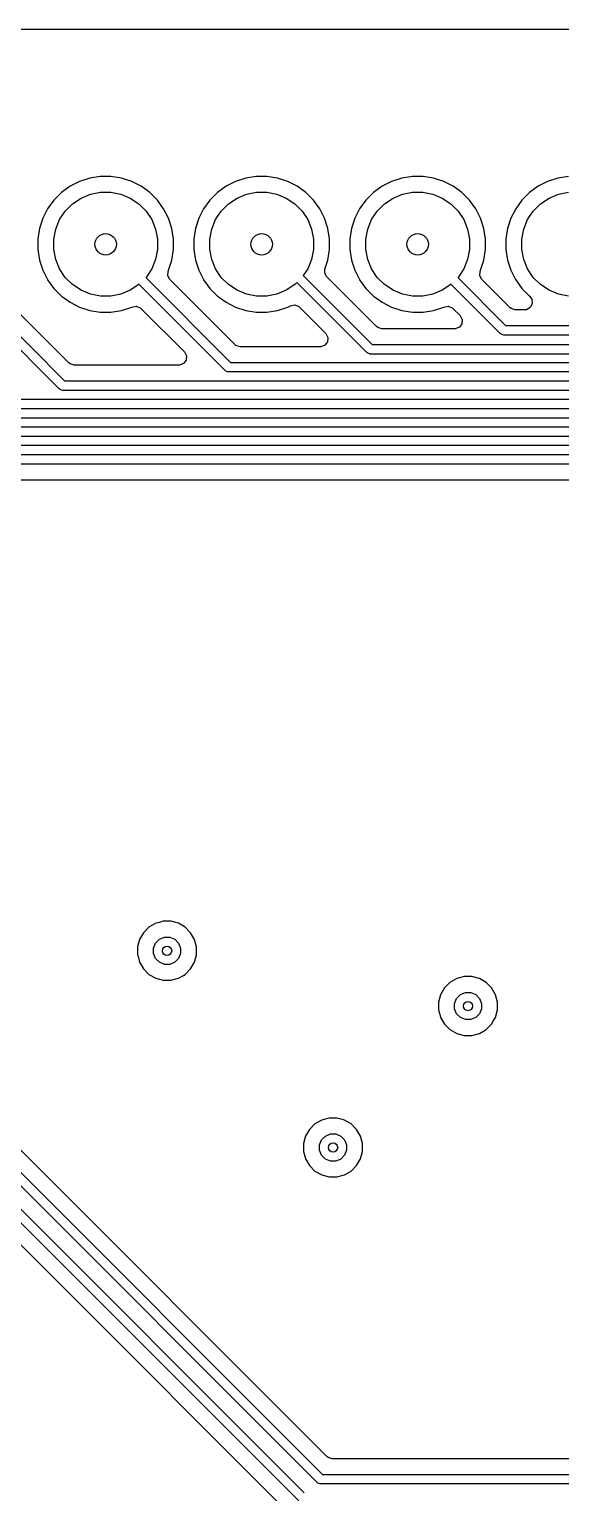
# Model space of a CAD drawing. Extents: x 2.09 to 4.51, y -4.8 to -2.93.
# Drawn here: x 2.648 to 2.989, y -3.871 to -2.933 of the extents above; entities that cross this region are included whole.
import ezdxf

# ---------------------------------------------------------------- set-up
doc = ezdxf.new("R2010")
doc.units = 0
doc.header["$MEASUREMENT"] = 0
doc.layers.add('BLACK', color=7, linetype='CONTINUOUS')

msp = doc.modelspace()

# ---------------------------------------------------------------- linework, layer by layer
at = {"layer": 'BLACK', "linetype": 'CONTINUOUS'}
for p, q in [((2.16552, -2.93309), (4.42897, -2.93309)), ((2.68667, -3.02845), (2.68016, -3.03057)), ((2.69343, -3.02738), (2.68667, -3.02845)), ((2.68667, -3.02845), (2.68667, -3.02845)), ((2.68667, -3.02845), (2.68667, -3.02845)), ((2.70027, -3.02738), (2.69343, -3.02738)), ((2.70703, -3.02845), (2.70027, -3.02738)), ((2.71354, -3.03057), (2.70703, -3.02845)), ((2.70703, -3.02845), (2.70703, -3.02845)), ((2.70703, -3.02845), (2.70703, -3.02845)), ((2.78667, -3.02845), (2.78016, -3.03057)), ((2.79343, -3.02738), (2.78667, -3.02845)), ((2.78667, -3.02845), (2.78667, -3.02845)), ((2.78667, -3.02845), (2.78667, -3.02845)), ((2.80027, -3.02738), (2.79343, -3.02738)), ((2.80703, -3.02845), (2.80027, -3.02738)), ((2.81354, -3.03057), (2.80703, -3.02845)), ((2.80703, -3.02845), (2.80703, -3.02845)), ((2.80703, -3.02845), (2.80703, -3.02845)), ((2.88667, -3.02845), (2.88016, -3.03057)), ((2.89343, -3.02738), (2.88667, -3.02845)), ((2.88667, -3.02845), (2.88667, -3.02845)), ((2.88667, -3.02845), (2.88667, -3.02845)), ((2.90027, -3.02738), (2.89343, -3.02738)), ((2.90703, -3.02845), (2.90027, -3.02738)), ((2.91354, -3.03057), (2.90703, -3.02845)), ((2.90703, -3.02845), (2.90703, -3.02845)), ((2.90703, -3.02845), (2.90703, -3.02845)), ((2.98667, -3.02845), (2.98016, -3.03057)), ((2.99343, -3.02738), (2.98667, -3.02845)), ((2.98667, -3.02845), (2.98667, -3.02845)), ((2.98667, -3.02845), (2.98667, -3.02845)), ((2.66852, -3.0377), (2.66368, -3.04254)), ((2.67406, -3.03368), (2.66852, -3.0377)), ((2.68016, -3.03057), (2.67406, -3.03368)), ((2.68016, -3.03057), (2.68016, -3.03057)), ((2.68714, -3.03884), (2.69357, -3.03756)), ((2.69357, -3.03756), (2.70013, -3.03756)), ((2.70013, -3.03756), (2.70656, -3.03884)), ((2.71964, -3.03368), (2.71354, -3.03057)), ((2.71354, -3.03057), (2.71354, -3.03057)), ((2.71354, -3.03057), (2.71354, -3.03057)), ((2.72518, -3.0377), (2.71964, -3.03368)), ((2.71964, -3.03368), (2.71964, -3.03368)), ((2.71964, -3.03368), (2.71964, -3.03368)), ((2.73002, -3.04254), (2.72518, -3.0377)), ((2.76852, -3.0377), (2.76368, -3.04254)), ((2.77406, -3.03368), (2.76852, -3.0377)), ((2.78016, -3.03057), (2.77406, -3.03368)), ((2.78016, -3.03057), (2.78016, -3.03057)), ((2.78714, -3.03884), (2.79357, -3.03756)), ((2.79357, -3.03756), (2.80013, -3.03756)), ((2.80013, -3.03756), (2.80656, -3.03884)), ((2.81964, -3.03368), (2.81354, -3.03057)), ((2.81354, -3.03057), (2.81354, -3.03057)), ((2.81354, -3.03057), (2.81354, -3.03057)), ((2.82518, -3.0377), (2.81964, -3.03368)), ((2.81964, -3.03368), (2.81964, -3.03368)), ((2.81964, -3.03368), (2.81964, -3.03368)), ((2.83002, -3.04254), (2.82518, -3.0377)), ((2.86852, -3.0377), (2.86368, -3.04254)), ((2.87406, -3.03368), (2.86852, -3.0377)), ((2.88016, -3.03057), (2.87406, -3.03368)), ((2.88016, -3.03057), (2.88016, -3.03057)), ((2.88714, -3.03884), (2.89357, -3.03756)), ((2.89357, -3.03756), (2.90013, -3.03756)), ((2.90013, -3.03756), (2.90656, -3.03884)), ((2.91964, -3.03368), (2.91354, -3.03057)), ((2.91354, -3.03057), (2.91354, -3.03057)), ((2.91354, -3.03057), (2.91354, -3.03057)), ((2.92518, -3.0377), (2.91964, -3.03368)), ((2.91964, -3.03368), (2.91964, -3.03368)), ((2.91964, -3.03368), (2.91964, -3.03368)), ((2.93002, -3.04254), (2.92518, -3.0377)), ((2.96852, -3.0377), (2.96368, -3.04254)), ((2.97406, -3.03368), (2.96852, -3.0377)), ((2.98016, -3.03057), (2.97406, -3.03368)), ((2.98016, -3.03057), (2.98016, -3.03057)), ((2.98714, -3.03884), (2.99357, -3.03756)), ((2.66368, -3.04254), (2.65966, -3.04808)), ((2.67098, -3.04964), (2.67562, -3.045)), ((2.67562, -3.045), (2.68108, -3.04135)), ((2.68108, -3.04135), (2.68714, -3.03884)), ((2.70656, -3.03884), (2.71263, -3.04135)), ((2.71263, -3.04135), (2.71808, -3.045)), ((2.71808, -3.045), (2.72272, -3.04964)), ((2.73404, -3.04808), (2.73002, -3.04254)), ((2.73002, -3.04254), (2.73002, -3.04254)), ((2.76368, -3.04254), (2.75966, -3.04808)), ((2.77098, -3.04964), (2.77562, -3.045)), ((2.77562, -3.045), (2.78108, -3.04135)), ((2.78108, -3.04135), (2.78714, -3.03884)), ((2.80656, -3.03884), (2.81263, -3.04135)), ((2.81263, -3.04135), (2.81808, -3.045)), ((2.81808, -3.045), (2.82272, -3.04964)), ((2.83404, -3.04808), (2.83002, -3.04254)), ((2.83002, -3.04254), (2.83002, -3.04254)), ((2.86368, -3.04254), (2.85966, -3.04808)), ((2.87098, -3.04964), (2.87562, -3.045)), ((2.87562, -3.045), (2.88108, -3.04135)), ((2.88108, -3.04135), (2.88714, -3.03884)), ((2.90656, -3.03884), (2.91263, -3.04135)), ((2.91263, -3.04135), (2.91808, -3.045)), ((2.91808, -3.045), (2.92272, -3.04964)), ((2.93404, -3.04808), (2.93002, -3.04254)), ((2.93002, -3.04254), (2.93002, -3.04254)), ((2.96368, -3.04254), (2.95966, -3.04808)), ((2.97098, -3.04964), (2.97562, -3.045)), ((2.97562, -3.045), (2.98108, -3.04135)), ((2.98108, -3.04135), (2.98714, -3.03884)), ((2.65655, -3.05417), (2.65444, -3.06068)), ((2.65966, -3.04808), (2.65655, -3.05417)), ((2.65655, -3.05417), (2.65655, -3.05417)), ((2.66483, -3.06115), (2.66734, -3.05509)), ((2.66734, -3.05509), (2.67098, -3.04964)), ((2.72272, -3.04964), (2.72636, -3.05509)), ((2.72636, -3.05509), (2.72887, -3.06115)), ((2.73715, -3.05417), (2.73404, -3.04808)), ((2.73926, -3.06068), (2.73715, -3.05417)), ((2.75655, -3.05417), (2.75444, -3.06068)), ((2.75966, -3.04808), (2.75655, -3.05417)), ((2.75655, -3.05417), (2.75655, -3.05417)), ((2.76483, -3.06115), (2.76734, -3.05509)), ((2.76734, -3.05509), (2.77098, -3.04964)), ((2.82272, -3.04964), (2.82636, -3.05509)), ((2.82636, -3.05509), (2.82887, -3.06115)), ((2.83715, -3.05417), (2.83404, -3.04808)), ((2.83926, -3.06068), (2.83715, -3.05417)), ((2.85655, -3.05417), (2.85444, -3.06068)), ((2.85966, -3.04808), (2.85655, -3.05417)), ((2.85655, -3.05417), (2.85655, -3.05417)), ((2.86483, -3.06115), (2.86734, -3.05509)), ((2.86734, -3.05509), (2.87098, -3.04964)), ((2.92272, -3.04964), (2.92636, -3.05509)), ((2.92636, -3.05509), (2.92887, -3.06115)), ((2.93715, -3.05417), (2.93404, -3.04808)), ((2.93926, -3.06068), (2.93715, -3.05417)), ((2.95655, -3.05417), (2.95444, -3.06068)), ((2.95966, -3.04808), (2.95655, -3.05417)), ((2.95655, -3.05417), (2.95655, -3.05417)), ((2.96483, -3.06115), (2.96734, -3.05509)), ((2.96734, -3.05509), (2.97098, -3.04964)), ((2.65444, -3.06068), (2.65337, -3.06744)), ((2.65444, -3.06068), (2.65444, -3.06068)), ((2.65444, -3.06068), (2.65444, -3.06068)), ((2.66355, -3.06759), (2.66483, -3.06115)), ((2.72887, -3.06115), (2.73015, -3.06759)), ((2.74033, -3.06744), (2.73926, -3.06068)), ((2.75444, -3.06068), (2.75337, -3.06744)), ((2.75444, -3.06068), (2.75444, -3.06068)), ((2.75444, -3.06068), (2.75444, -3.06068)), ((2.76355, -3.06759), (2.76483, -3.06115)), ((2.82887, -3.06115), (2.83015, -3.06759)), ((2.84033, -3.06744), (2.83926, -3.06068)), ((2.85444, -3.06068), (2.85337, -3.06744)), ((2.85444, -3.06068), (2.85444, -3.06068)), ((2.85444, -3.06068), (2.85444, -3.06068)), ((2.86355, -3.06759), (2.86483, -3.06115)), ((2.92887, -3.06115), (2.93015, -3.06759)), ((2.94033, -3.06744), (2.93926, -3.06068)), ((2.95444, -3.06068), (2.95337, -3.06744)), ((2.95444, -3.06068), (2.95444, -3.06068)), ((2.95444, -3.06068), (2.95444, -3.06068)), ((2.96355, -3.06759), (2.96483, -3.06115)), ((2.65337, -3.06744), (2.65337, -3.07429)), ((2.65337, -3.07429), (2.65444, -3.08105)), ((2.66355, -3.07415), (2.66355, -3.06759)), ((2.66483, -3.08058), (2.66355, -3.07415)), ((2.73015, -3.07415), (2.72887, -3.08058)), ((2.73015, -3.06759), (2.73015, -3.07415)), ((2.73926, -3.08105), (2.74033, -3.07429)), ((2.74033, -3.07429), (2.74033, -3.06744)), ((2.75337, -3.06744), (2.75337, -3.07429)), ((2.75337, -3.07429), (2.75444, -3.08105)), ((2.76355, -3.07415), (2.76355, -3.06759)), ((2.76483, -3.08058), (2.76355, -3.07415)), ((2.83015, -3.07415), (2.82887, -3.08058)), ((2.83015, -3.06759), (2.83015, -3.07415)), ((2.83926, -3.08105), (2.84033, -3.07429)), ((2.84033, -3.07429), (2.84033, -3.06744)), ((2.85337, -3.06744), (2.85337, -3.07429)), ((2.85337, -3.07429), (2.85444, -3.08105)), ((2.86355, -3.07415), (2.86355, -3.06759)), ((2.86483, -3.08058), (2.86355, -3.07415)), ((2.93015, -3.07415), (2.92887, -3.08058)), ((2.93015, -3.06759), (2.93015, -3.07415)), ((2.93926, -3.08105), (2.94033, -3.07429)), ((2.94033, -3.07429), (2.94033, -3.06744)), ((2.95337, -3.06744), (2.95337, -3.07429)), ((2.95337, -3.07429), (2.95444, -3.08105)), ((2.96355, -3.07415), (2.96355, -3.06759)), ((2.96483, -3.08058), (2.96355, -3.07415)), ((2.65444, -3.08105), (2.65444, -3.08105)), ((2.65444, -3.08105), (2.65629, -3.08675)), ((2.66734, -3.08664), (2.66483, -3.08058)), ((2.72887, -3.08058), (2.72636, -3.08664)), ((2.73715, -3.08756), (2.73926, -3.08105)), ((2.75444, -3.08105), (2.75444, -3.08105)), ((2.75444, -3.08105), (2.75629, -3.08675)), ((2.76734, -3.08664), (2.76483, -3.08058)), ((2.82887, -3.08058), (2.82636, -3.08664)), ((2.83741, -3.08675), (2.83926, -3.08105)), ((2.85444, -3.08105), (2.85444, -3.08105)), ((2.85444, -3.08105), (2.85629, -3.08675)), ((2.86734, -3.08664), (2.86483, -3.08058)), ((2.92887, -3.08058), (2.92636, -3.08664)), ((2.93715, -3.08756), (2.93926, -3.08105)), ((2.95444, -3.08105), (2.95444, -3.08105)), ((2.95444, -3.08105), (2.95629, -3.08675)), ((2.96734, -3.08664), (2.96483, -3.08058)), ((2.65629, -3.08675), (2.65655, -3.08756)), ((2.65655, -3.08756), (2.65959, -3.09352)), ((2.65959, -3.09352), (2.65966, -3.09366)), ((2.65966, -3.09366), (2.66368, -3.09919)), ((2.67098, -3.0921), (2.66734, -3.08664)), ((2.67562, -3.09673), (2.67098, -3.0921)), ((2.72272, -3.0921), (2.72256, -3.09226)), ((2.72256, -3.09226), (2.77685, -3.14656)), ((2.72636, -3.08664), (2.72272, -3.0921)), ((2.73663, -3.09105), (2.73683, -3.08826)), ((2.73797, -3.0935), (2.73663, -3.09105)), ((2.73683, -3.08826), (2.73706, -3.08774)), ((2.73706, -3.08774), (2.73715, -3.08756)), ((2.77955, -3.13508), (2.73797, -3.0935)), ((2.75629, -3.08675), (2.75655, -3.08756)), ((2.75655, -3.08756), (2.75959, -3.09352)), ((2.75959, -3.09352), (2.75966, -3.09366)), ((2.75966, -3.09366), (2.76368, -3.09919)), ((2.77098, -3.0921), (2.76734, -3.08664)), ((2.77562, -3.09673), (2.77098, -3.0921)), ((2.82636, -3.08664), (2.82354, -3.09087)), ((2.82354, -3.09087), (2.86776, -3.1351)), ((2.83728, -3.08934), (2.83741, -3.08675)), ((2.83862, -3.09179), (2.83728, -3.08934)), ((2.87046, -3.12363), (2.83862, -3.09179)), ((2.85629, -3.08675), (2.85655, -3.08756)), ((2.85655, -3.08756), (2.85959, -3.09352)), ((2.85959, -3.09352), (2.85966, -3.09366)), ((2.85966, -3.09366), (2.86368, -3.09919)), ((2.87098, -3.0921), (2.86734, -3.08664)), ((2.87562, -3.09673), (2.87098, -3.0921)), ((2.92272, -3.0921), (2.92256, -3.09226)), ((2.92256, -3.09226), (2.95323, -3.12293)), ((2.92636, -3.08664), (2.92272, -3.0921)), ((2.93663, -3.09105), (2.93683, -3.08826)), ((2.93797, -3.0935), (2.93663, -3.09105)), ((2.93683, -3.08826), (2.93706, -3.08774)), ((2.93706, -3.08774), (2.93715, -3.08756)), ((2.95593, -3.11146), (2.93797, -3.0935)), ((2.95629, -3.08675), (2.95655, -3.08756)), ((2.95655, -3.08756), (2.95959, -3.09352)), ((2.95959, -3.09352), (2.95966, -3.09366)), ((2.95966, -3.09366), (2.96368, -3.09919)), ((2.97098, -3.0921), (2.96734, -3.08664)), ((2.97562, -3.09673), (2.97098, -3.0921)), ((2.66713, -3.16357), (2.60647, -3.10291)), ((2.61259, -3.1004), (2.67056, -3.15837)), ((2.66368, -3.09919), (2.66852, -3.10403)), ((2.66852, -3.10403), (2.67052, -3.10548)), ((2.68108, -3.10038), (2.67562, -3.09673)), ((2.68714, -3.10289), (2.68108, -3.10038)), ((2.69357, -3.10417), (2.68714, -3.10289)), ((2.70013, -3.10417), (2.69357, -3.10417)), ((2.70656, -3.10289), (2.70013, -3.10417)), ((2.71263, -3.10038), (2.70656, -3.10289)), ((2.71808, -3.09673), (2.71263, -3.10038)), ((2.71824, -3.09657), (2.71808, -3.09673)), ((2.77343, -3.15176), (2.71824, -3.09657)), ((2.76368, -3.09919), (2.76852, -3.10403)), ((2.76852, -3.10403), (2.77052, -3.10548)), ((2.78108, -3.10038), (2.77562, -3.09673)), ((2.78714, -3.10289), (2.78108, -3.10038)), ((2.79357, -3.10417), (2.78714, -3.10289)), ((2.80013, -3.10417), (2.79357, -3.10417)), ((2.80656, -3.10289), (2.80013, -3.10417)), ((2.81263, -3.10038), (2.80656, -3.10289)), ((2.81808, -3.09673), (2.81263, -3.10038)), ((2.81942, -3.09539), (2.81808, -3.09673)), ((2.86434, -3.14031), (2.81942, -3.09539)), ((2.86368, -3.09919), (2.86852, -3.10403)), ((2.86852, -3.10403), (2.87052, -3.10548)), ((2.88108, -3.10038), (2.87562, -3.09673)), ((2.88714, -3.10289), (2.88108, -3.10038)), ((2.89357, -3.10417), (2.88714, -3.10289)), ((2.90013, -3.10417), (2.89357, -3.10417)), ((2.90656, -3.10289), (2.90013, -3.10417)), ((2.91263, -3.10038), (2.90656, -3.10289)), ((2.91808, -3.09673), (2.91263, -3.10038)), ((2.91824, -3.09657), (2.91808, -3.09673)), ((2.94981, -3.12814), (2.91824, -3.09657)), ((2.96368, -3.09919), (2.96852, -3.10403)), ((2.96852, -3.10403), (2.96867, -3.10416)), ((2.96867, -3.10416), (2.96861, -3.10423)), ((2.98108, -3.10038), (2.97562, -3.09673)), ((2.98714, -3.10289), (2.98108, -3.10038)), ((2.99357, -3.10417), (2.98714, -3.10289)), ((2.67325, -3.14689), (2.63114, -3.10478)), ((2.67052, -3.10548), (2.67406, -3.10806)), ((2.67406, -3.10806), (2.68016, -3.11116)), ((2.68016, -3.11116), (2.68667, -3.11328)), ((2.68667, -3.11328), (2.69343, -3.11435)), ((2.70027, -3.11435), (2.70703, -3.11328)), ((2.70703, -3.11328), (2.71354, -3.11116)), ((2.71354, -3.11116), (2.71372, -3.11107)), ((2.71372, -3.11107), (2.71647, -3.11056)), ((2.71647, -3.11056), (2.71906, -3.11161)), ((2.71906, -3.11161), (2.71948, -3.11198)), ((2.71948, -3.11198), (2.74738, -3.13988)), ((2.77052, -3.10548), (2.77406, -3.10806)), ((2.77406, -3.10806), (2.78016, -3.11116)), ((2.78016, -3.11116), (2.78667, -3.11328)), ((2.78667, -3.11328), (2.79343, -3.11435)), ((2.80027, -3.11435), (2.80703, -3.11328)), ((2.80703, -3.11328), (2.81354, -3.11116)), ((2.81354, -3.11116), (2.81529, -3.11027)), ((2.81529, -3.11027), (2.81804, -3.10976)), ((2.81804, -3.10976), (2.82063, -3.11081)), ((2.82063, -3.11081), (2.82105, -3.11119)), ((2.82105, -3.11119), (2.83793, -3.12807)), ((2.87052, -3.10548), (2.87406, -3.10806)), ((2.87406, -3.10806), (2.88016, -3.11116)), ((2.88016, -3.11116), (2.88667, -3.11328)), ((2.88667, -3.11328), (2.89343, -3.11435)), ((2.90027, -3.11435), (2.90703, -3.11328)), ((2.90703, -3.11328), (2.91354, -3.11116)), ((2.91354, -3.11116), (2.91372, -3.11107)), ((2.91372, -3.11107), (2.91647, -3.11056)), ((2.91647, -3.11056), (2.91906, -3.11161)), ((2.91906, -3.11161), (2.91948, -3.11198)), ((2.91948, -3.11198), (2.92411, -3.11661)), ((2.95676, -3.11213), (2.95593, -3.11146)), ((2.95944, -3.11291), (2.95676, -3.11213)), ((2.96548, -3.11291), (2.95944, -3.11291)), ((2.9666, -3.11278), (2.96548, -3.11291)), ((2.96903, -3.11141), (2.9666, -3.11278)), ((2.96861, -3.10423), (2.9701, -3.10615)), ((2.97034, -3.10894), (2.96903, -3.11141)), ((2.9701, -3.10615), (2.97034, -3.10894)), ((2.69343, -3.11435), (2.69343, -3.11435)), ((2.69343, -3.11435), (2.70027, -3.11435)), ((2.70027, -3.11435), (2.70027, -3.11435)), ((2.79343, -3.11435), (2.79343, -3.11435)), ((2.79343, -3.11435), (2.80027, -3.11435)), ((2.80027, -3.11435), (2.80027, -3.11435)), ((2.89343, -3.11435), (2.89343, -3.11435)), ((2.89343, -3.11435), (2.90027, -3.11435)), ((2.90027, -3.11435), (2.90027, -3.11435)), ((2.92525, -3.12185), (2.92358, -3.12409)), ((2.92411, -3.11661), (2.92545, -3.11906)), ((2.92545, -3.11906), (2.92525, -3.12185)), ((2.95323, -3.12293), (3.00945, -3.12293)), ((2.83793, -3.12807), (2.83927, -3.13052)), ((2.83927, -3.13052), (2.83907, -3.13331)), ((2.87128, -3.12429), (2.87046, -3.12363)), ((2.87397, -3.12508), (2.87128, -3.12429)), ((2.9206, -3.12508), (2.87397, -3.12508)), ((2.92096, -3.12507), (2.9206, -3.12508)), ((2.92358, -3.12409), (2.92096, -3.12507)), ((2.95027, -3.12852), (2.94981, -3.12814)), ((2.95137, -3.12898), (2.95027, -3.12852)), ((2.95197, -3.12904), (2.95137, -3.12898)), ((3.00819, -3.12904), (2.95197, -3.12904)), ((2.74738, -3.13988), (2.74872, -3.14233)), ((2.78038, -3.13575), (2.77955, -3.13508)), ((2.78306, -3.13654), (2.78038, -3.13575)), ((2.83442, -3.13654), (2.78306, -3.13654)), ((2.83477, -3.13652), (2.83442, -3.13654)), ((2.83739, -3.13555), (2.83477, -3.13652)), ((2.83907, -3.13331), (2.83739, -3.13555)), ((2.8648, -3.14069), (2.86434, -3.14031)), ((2.8659, -3.14114), (2.8648, -3.14069)), ((2.8665, -3.1412), (2.8659, -3.14114)), ((3.01012, -3.1412), (2.8665, -3.1412)), ((2.86776, -3.1351), (3.01138, -3.1351)), ((2.67408, -3.14756), (2.67325, -3.14689)), ((2.67676, -3.14835), (2.67408, -3.14756)), ((2.74387, -3.14835), (2.67676, -3.14835)), ((2.74422, -3.14833), (2.74387, -3.14835)), ((2.74684, -3.14736), (2.74422, -3.14833)), ((2.74852, -3.14512), (2.74684, -3.14736)), ((2.74872, -3.14233), (2.74852, -3.14512)), ((2.77685, -3.14656), (3.00867, -3.14656)), ((2.67056, -3.15837), (3.00631, -3.15837)), ((2.7739, -3.15214), (2.77343, -3.15176)), ((2.775, -3.1526), (2.7739, -3.15214)), ((2.77559, -3.15266), (2.775, -3.1526)), ((3.00741, -3.15266), (2.77559, -3.15266)), ((2.6676, -3.16395), (2.66713, -3.16357)), ((2.6687, -3.16441), (2.6676, -3.16395)), ((2.66929, -3.16447), (2.6687, -3.16441)), ((3.00505, -3.16447), (2.66929, -3.16447)), ((3.00269, -3.17628), (2.59055, -3.17628)), ((2.59181, -3.17018), (3.00395, -3.17018)), ((3.00033, -3.18809), (2.48425, -3.18809)), ((2.48552, -3.18199), (3.00159, -3.18199)), ((2.38709, -3.1938), (3.03543, -3.1938)), ((2.30835, -3.20561), (3.01969, -3.20561)), ((3.03417, -3.1999), (2.38583, -3.1999)), ((3.01842, -3.21171), (2.30709, -3.21171)), ((2.30881, -3.22173), (3.01222, -3.22173)), ((2.72893, -3.50603), (2.72463, -3.50852)), ((2.73133, -3.50539), (2.72893, -3.50603)), ((2.73374, -3.50474), (2.73133, -3.50539)), ((2.73871, -3.50474), (2.73374, -3.50474)), ((2.74346, -3.50602), (2.73871, -3.50474)), ((2.74351, -3.50603), (2.74346, -3.50602)), ((2.74781, -3.50852), (2.74351, -3.50603)), ((2.71861, -3.5164), (2.71734, -3.52114)), ((2.71863, -3.51634), (2.71861, -3.5164)), ((2.72111, -3.51203), (2.71863, -3.51634)), ((2.72463, -3.50852), (2.72111, -3.51203)), ((2.72111, -3.51203), (2.72111, -3.51203)), ((2.72463, -3.50852), (2.72463, -3.50852)), ((2.72886, -3.5187), (2.7313, -3.51626)), ((2.7313, -3.51626), (2.73449, -3.51493)), ((2.73449, -3.51493), (2.73795, -3.51493)), ((2.73795, -3.51493), (2.74114, -3.51626)), ((2.74114, -3.51626), (2.74359, -3.5187)), ((2.75133, -3.51203), (2.74781, -3.50852)), ((2.74781, -3.50852), (2.74781, -3.50852)), ((2.75381, -3.51634), (2.75133, -3.51203)), ((2.75133, -3.51203), (2.75133, -3.51203)), ((2.7551, -3.52114), (2.75381, -3.51634)), ((2.75381, -3.51634), (2.75381, -3.51634)), ((2.75381, -3.51634), (2.75381, -3.51634)), ((2.71734, -3.52114), (2.71734, -3.52611)), ((2.71734, -3.52611), (2.71759, -3.52702)), ((2.72753, -3.52189), (2.72886, -3.5187)), ((2.72753, -3.52535), (2.72753, -3.52189)), ((2.72886, -3.52854), (2.72753, -3.52535)), ((2.74359, -3.5187), (2.74491, -3.52189)), ((2.74491, -3.52535), (2.74359, -3.52854)), ((2.74491, -3.52189), (2.74491, -3.52535)), ((2.75381, -3.53091), (2.7551, -3.52611)), ((2.7551, -3.52611), (2.7551, -3.52114)), ((2.71759, -3.52702), (2.71863, -3.53091)), ((2.71863, -3.53091), (2.72111, -3.53521)), ((2.72111, -3.53521), (2.72111, -3.53521)), ((2.72111, -3.53521), (2.72463, -3.53873)), ((2.7313, -3.53099), (2.72886, -3.52854)), ((2.73449, -3.53231), (2.7313, -3.53099)), ((2.73795, -3.53231), (2.73449, -3.53231)), ((2.74114, -3.53099), (2.73795, -3.53231)), ((2.74359, -3.52854), (2.74114, -3.53099)), ((2.74781, -3.53873), (2.75133, -3.53521)), ((2.75133, -3.53521), (2.75257, -3.53306)), ((2.75257, -3.53306), (2.75381, -3.53091)), ((2.75381, -3.53091), (2.75381, -3.53091)), ((2.75381, -3.53091), (2.75381, -3.53091)), ((2.72463, -3.53873), (2.72463, -3.53873)), ((2.72463, -3.53873), (2.72463, -3.53873)), ((2.72463, -3.53873), (2.72463, -3.53873)), ((2.72463, -3.53873), (2.72463, -3.53873)), ((2.72463, -3.53873), (2.72893, -3.54121)), ((2.72893, -3.54121), (2.72893, -3.54121)), ((2.72893, -3.54121), (2.72893, -3.54121)), ((2.72893, -3.54121), (2.73374, -3.5425)), ((2.73374, -3.5425), (2.73374, -3.5425)), ((2.73374, -3.5425), (2.73871, -3.5425)), ((2.73871, -3.5425), (2.74351, -3.54121)), ((2.73871, -3.5425), (2.73871, -3.5425)), ((2.74351, -3.54121), (2.74671, -3.53937)), ((2.74351, -3.54121), (2.74351, -3.54121)), ((2.74351, -3.54121), (2.74351, -3.54121)), ((2.74671, -3.53937), (2.74781, -3.53873)), ((2.91754, -3.54395), (2.91403, -3.54746)), ((2.92185, -3.54146), (2.91754, -3.54395)), ((2.91754, -3.54395), (2.91754, -3.54395)), ((2.92371, -3.54096), (2.92185, -3.54146)), ((2.92665, -3.54018), (2.92371, -3.54096)), ((2.93162, -3.54018), (2.92665, -3.54018)), ((2.93549, -3.54121), (2.93162, -3.54018)), ((2.93642, -3.54146), (2.93549, -3.54121)), ((2.94073, -3.54395), (2.93642, -3.54146)), ((2.94424, -3.54746), (2.94073, -3.54395)), ((2.94073, -3.54395), (2.94073, -3.54395)), ((2.91154, -3.55177), (2.91026, -3.55657)), ((2.91403, -3.54746), (2.91154, -3.55177)), ((2.91154, -3.55177), (2.91154, -3.55177)), ((2.91403, -3.54746), (2.91403, -3.54746)), ((2.92045, -3.55733), (2.92177, -3.55413)), ((2.92177, -3.55413), (2.92421, -3.55169)), ((2.92421, -3.55169), (2.92741, -3.55037)), ((2.92741, -3.55037), (2.93086, -3.55037)), ((2.93086, -3.55037), (2.93406, -3.55169)), ((2.93406, -3.55169), (2.9365, -3.55413)), ((2.9365, -3.55413), (2.93782, -3.55733)), ((2.94673, -3.55177), (2.94424, -3.54746)), ((2.94424, -3.54746), (2.94424, -3.54746)), ((2.94801, -3.55657), (2.94673, -3.55177)), ((2.94673, -3.55177), (2.94673, -3.55177)), ((2.94673, -3.55177), (2.94673, -3.55177)), ((2.91026, -3.55657), (2.91026, -3.56154)), ((2.91026, -3.56154), (2.9108, -3.56358)), ((2.9108, -3.56358), (2.91154, -3.56634)), ((2.92045, -3.56078), (2.92045, -3.55733)), ((2.92177, -3.56398), (2.92045, -3.56078)), ((2.93782, -3.56078), (2.9365, -3.56398)), ((2.93782, -3.55733), (2.93782, -3.56078)), ((2.94673, -3.56634), (2.94801, -3.56154)), ((2.94801, -3.56154), (2.94801, -3.55657)), ((2.91154, -3.56634), (2.91403, -3.57065)), ((2.91403, -3.57065), (2.91403, -3.57065)), ((2.91403, -3.57065), (2.91754, -3.57416)), ((2.92421, -3.56642), (2.92177, -3.56398)), ((2.92741, -3.56774), (2.92421, -3.56642)), ((2.93086, -3.56774), (2.92741, -3.56774)), ((2.93406, -3.56642), (2.93086, -3.56774)), ((2.9365, -3.56398), (2.93406, -3.56642)), ((2.94073, -3.57416), (2.94424, -3.57065)), ((2.94424, -3.57065), (2.94555, -3.56838)), ((2.94555, -3.56838), (2.94673, -3.56634)), ((2.82068, -3.87617), (2.52534, -3.58083)), ((2.53055, -3.57741), (2.8241, -3.87096)), ((2.91754, -3.57416), (2.91754, -3.57416)), ((2.91754, -3.57416), (2.91754, -3.57416)), ((2.91754, -3.57416), (2.91754, -3.57416)), ((2.91754, -3.57416), (2.91754, -3.57416)), ((2.91754, -3.57416), (2.92185, -3.57665)), ((2.92185, -3.57665), (2.92185, -3.57665)), ((2.92185, -3.57665), (2.92185, -3.57665)), ((2.92185, -3.57665), (2.92665, -3.57793)), ((2.92665, -3.57793), (2.92665, -3.57793)), ((2.92665, -3.57793), (2.93162, -3.57793)), ((2.93162, -3.57793), (2.93642, -3.57665)), ((2.93162, -3.57793), (2.93162, -3.57793)), ((2.93642, -3.57665), (2.94021, -3.57446)), ((2.93642, -3.57665), (2.93642, -3.57665)), ((2.93642, -3.57665), (2.93642, -3.57665)), ((2.94021, -3.57446), (2.94073, -3.57416)), ((2.51704, -3.5867), (2.66506, -3.73472)), ((2.82751, -3.63811), (2.82503, -3.64242)), ((2.83103, -3.6346), (2.82751, -3.63811)), ((2.82751, -3.63811), (2.82751, -3.63811)), ((2.83533, -3.63211), (2.83103, -3.6346)), ((2.83103, -3.6346), (2.83103, -3.6346)), ((2.83757, -3.63151), (2.83533, -3.63211)), ((2.84013, -3.63083), (2.83757, -3.63151)), ((2.8451, -3.63083), (2.84013, -3.63083)), ((2.84934, -3.63196), (2.8451, -3.63083)), ((2.8499, -3.63211), (2.84934, -3.63196)), ((2.85421, -3.6346), (2.8499, -3.63211)), ((2.85772, -3.63811), (2.85421, -3.6346)), ((2.85421, -3.6346), (2.85421, -3.6346)), ((2.86021, -3.64242), (2.85772, -3.63811)), ((2.85772, -3.63811), (2.85772, -3.63811)), ((2.83249, -3.86436), (2.61383, -3.64571)), ((2.61815, -3.64139), (2.83591, -3.85915)), ((2.83861, -3.84768), (2.63815, -3.64722)), ((2.82483, -3.64315), (2.82374, -3.64722)), ((2.82374, -3.64722), (2.82374, -3.65219)), ((2.82503, -3.64242), (2.82483, -3.64315)), ((2.83393, -3.64798), (2.83525, -3.64478)), ((2.83393, -3.65143), (2.83393, -3.64798)), ((2.83525, -3.64478), (2.8377, -3.64234)), ((2.8377, -3.64234), (2.84089, -3.64102)), ((2.84089, -3.64102), (2.84435, -3.64102)), ((2.84435, -3.64102), (2.84754, -3.64234)), ((2.84754, -3.64234), (2.84998, -3.64478)), ((2.84998, -3.64478), (2.85131, -3.64798)), ((2.85131, -3.64798), (2.85131, -3.65143)), ((2.8615, -3.64722), (2.86021, -3.64242)), ((2.86021, -3.64242), (2.86021, -3.64242)), ((2.86021, -3.64242), (2.86021, -3.64242)), ((2.8615, -3.65219), (2.8615, -3.64722)), ((2.82374, -3.65219), (2.82477, -3.65603)), ((2.82477, -3.65603), (2.82503, -3.65699)), ((2.82503, -3.65699), (2.82751, -3.6613)), ((2.83525, -3.65463), (2.83393, -3.65143)), ((2.8377, -3.65707), (2.83525, -3.65463)), ((2.84089, -3.65839), (2.8377, -3.65707)), ((2.84754, -3.65707), (2.84435, -3.65839)), ((2.84998, -3.65463), (2.84754, -3.65707)), ((2.85131, -3.65143), (2.84998, -3.65463)), ((2.85772, -3.6613), (2.86021, -3.65699)), ((2.86021, -3.65699), (2.8615, -3.65219)), ((2.82751, -3.6613), (2.82751, -3.6613)), ((2.82751, -3.6613), (2.83103, -3.66481)), ((2.83103, -3.66481), (2.83103, -3.66481)), ((2.83103, -3.66481), (2.83103, -3.66481)), ((2.83103, -3.66481), (2.83103, -3.66481)), ((2.83103, -3.66481), (2.83103, -3.66481)), ((2.83103, -3.66481), (2.83533, -3.6673)), ((2.84435, -3.65839), (2.84089, -3.65839)), ((2.8499, -3.6673), (2.85227, -3.66593)), ((2.85227, -3.66593), (2.85421, -3.66481)), ((2.85421, -3.66481), (2.85772, -3.6613)), ((2.83533, -3.6673), (2.83533, -3.6673)), ((2.83533, -3.6673), (2.83533, -3.6673)), ((2.83533, -3.6673), (2.84013, -3.66858)), ((2.84013, -3.66858), (2.84013, -3.66858)), ((2.84013, -3.66858), (2.8451, -3.66858)), ((2.8451, -3.66858), (2.8499, -3.6673)), ((2.8451, -3.66858), (2.8451, -3.66858)), ((2.8499, -3.6673), (2.8499, -3.6673)), ((2.8499, -3.6673), (2.8499, -3.6673)), ((2.66506, -3.73472), (2.81238, -3.88204)), ((2.83943, -3.84835), (2.83861, -3.84768)), ((2.84211, -3.84913), (2.83943, -3.84835)), ((3.12844, -3.84913), (2.84211, -3.84913)), ((2.83591, -3.85915), (3.51969, -3.85915)), ((2.83295, -3.86474), (2.83249, -3.86436)), ((2.83373, -3.86506), (2.83295, -3.86474)), ((2.83295, -3.86474), (2.83295, -3.86474)), ((2.83405, -3.8652), (2.83373, -3.86506)), ((2.83465, -3.86526), (2.83405, -3.8652)), ((2.83405, -3.8652), (2.83405, -3.8652)), ((3.51842, -3.86526), (2.83465, -3.86526))]:
    msp.add_line(p, q, dxfattribs=at)
at = {"layer": 'BLACK'}
for centre, radius in [((2.69685, -3.07087), 0.00689), ((2.79685, -3.07087), 0.00689), ((2.89685, -3.07087), 0.00689), ((2.73622, -3.52362), 0.00295), ((2.92913, -3.55906), 0.00295), ((2.84262, -3.6497), 0.00295)]:
    msp.add_circle(centre, radius, dxfattribs=at)
at = {"layer": 'WHITE'}
for centre, radius in [((2.69685, -3.07087), 0.00689), ((2.79685, -3.07087), 0.00689), ((2.89685, -3.07087), 0.00689), ((2.73622, -3.52362), 0.00295), ((2.92913, -3.55906), 0.00295), ((2.84262, -3.6497), 0.00295)]:
    msp.add_circle(centre, radius, dxfattribs=at)

doc.saveas('drawing.dxf')
